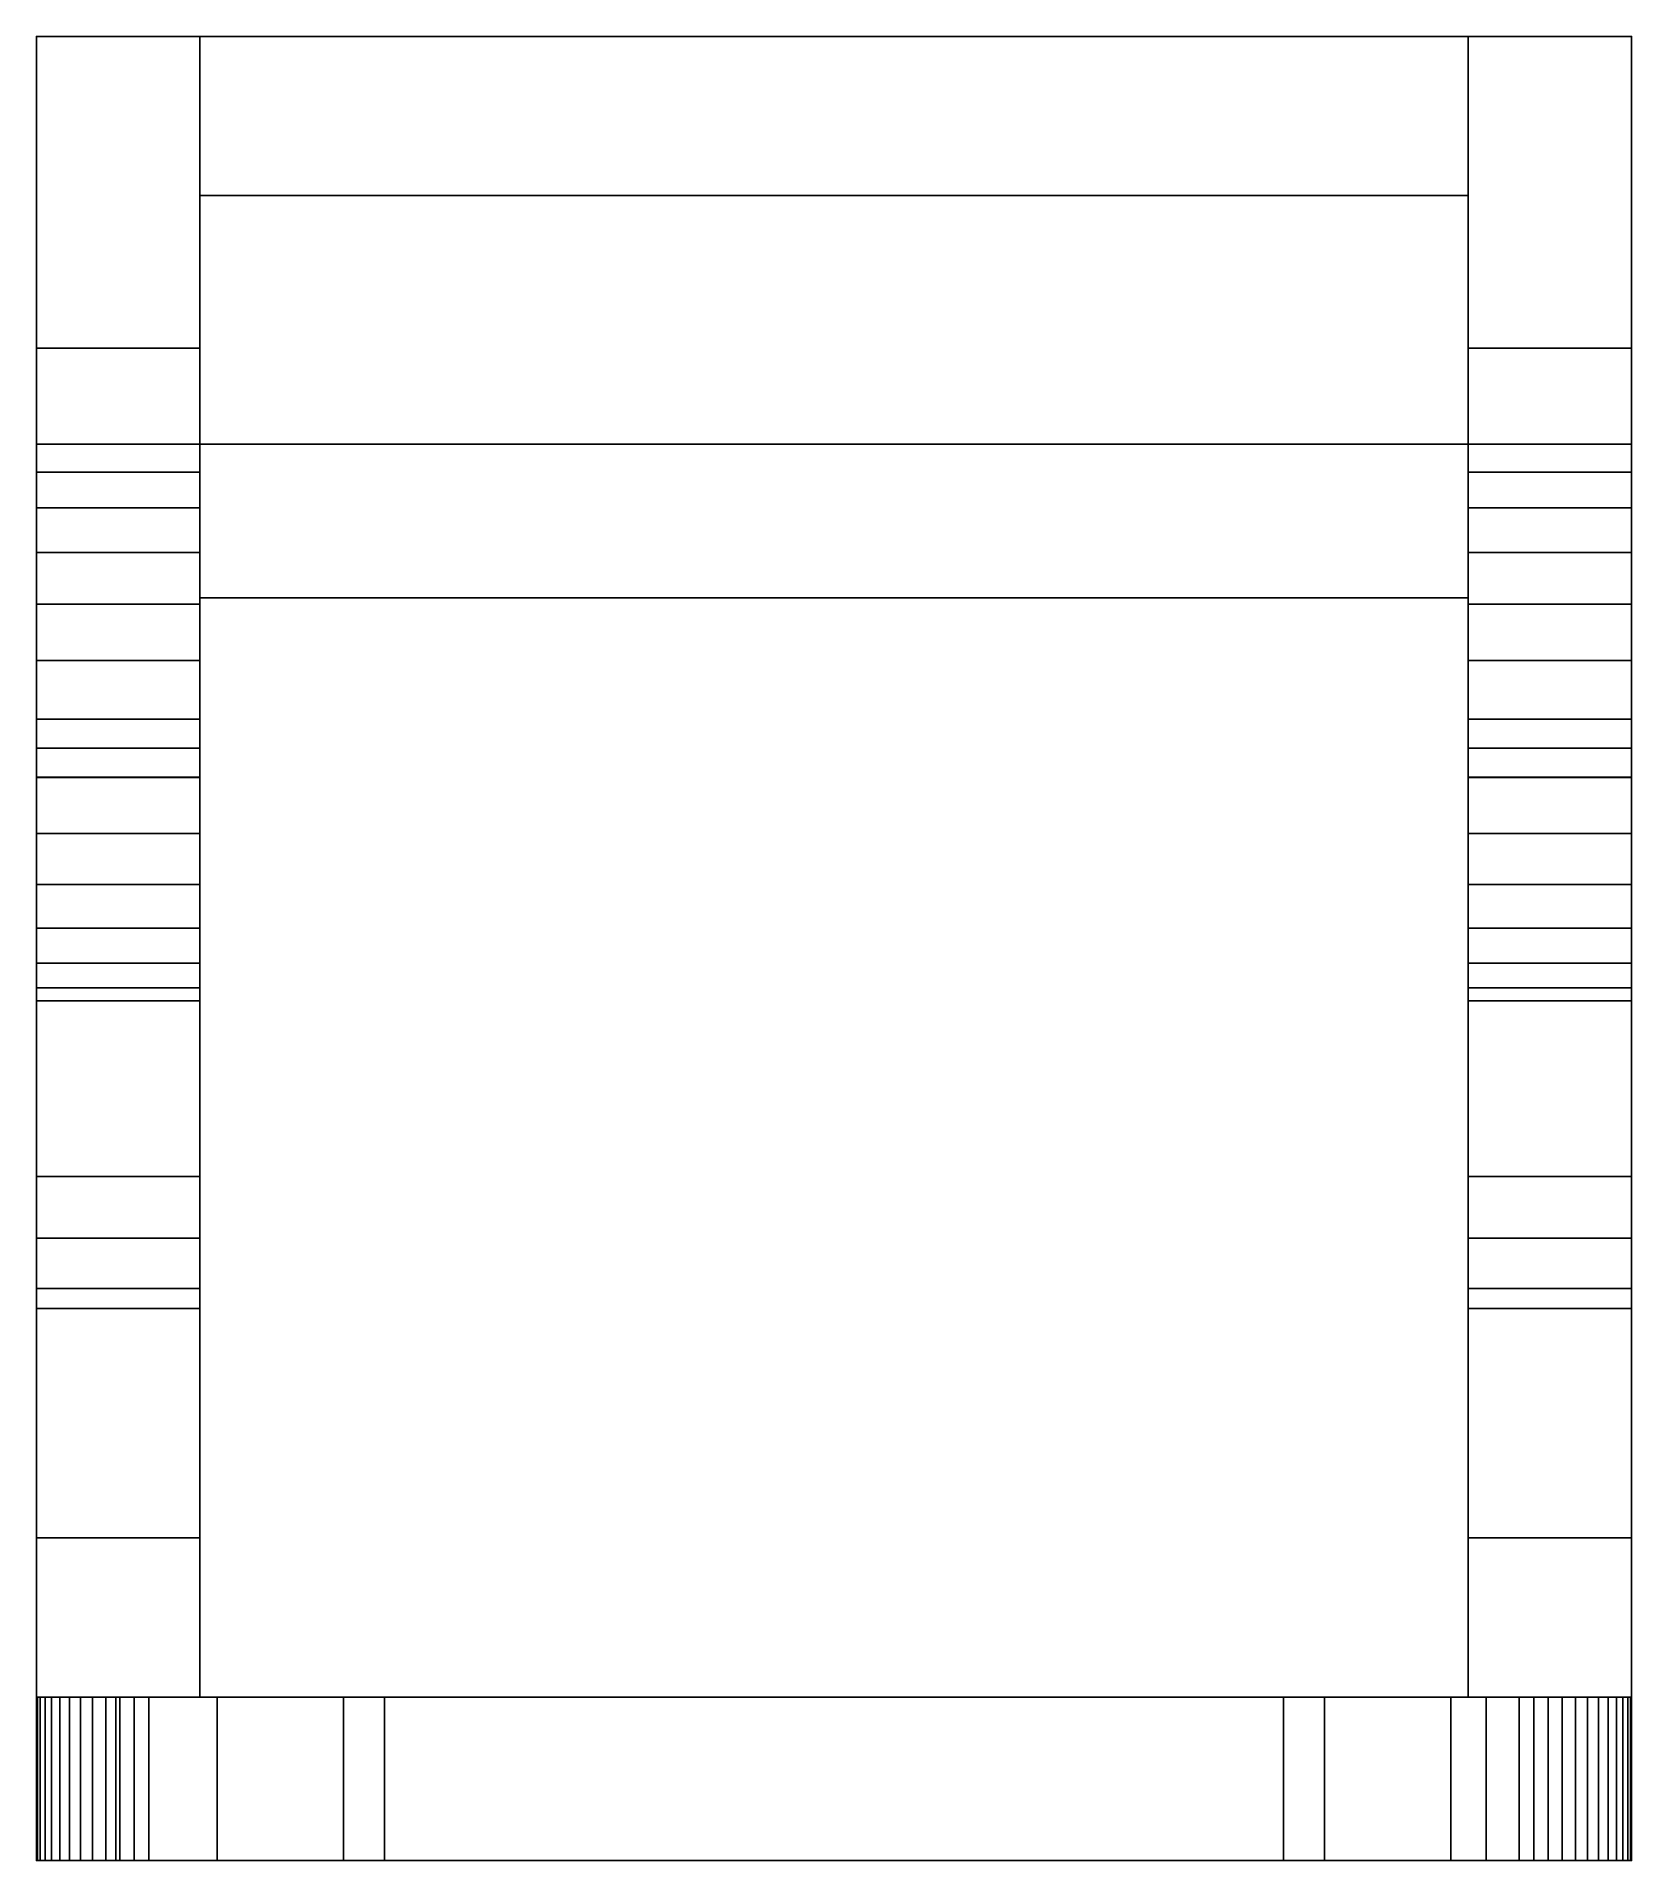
# Model space of a CAD drawing. Extents: x 0 to 19.5, y -22.3 to 0.
import ezdxf

# ---------------------------------------------------------------- set-up
doc = ezdxf.new("R2010")
doc.units = 0
doc.layers.add('ACESSORIOS', color=1, linetype='CONTINUOUS')

msp = doc.modelspace()

# ---------------------------------------------------------------- linework, layer by layer
at = {"layer": 'ACESSORIOS'}
for p, q in [((17.5153951644902, 0, 76.866924762726), (2, 0, 76.866924762726)), ((2, 0, 76.866924762726), (2, -1.945216208696365, 76.0678946971895)), ((17.5153951644902, -1.945216208696365, 76.0678946971895), (17.5153951644902, 0, 76.866924762726)), ((2, -1.945216208696365, 76.0678946971895), (17.5153951644902, -1.945216208696365, 76.0678946971895)), ((-1e-16, -3.812313079833984, 100.105315446854), (-1e-16, -11.79680228233337, 101.138025522232)), ((2, -11.79680228233337, 101.138025522232), (2, -3.812313079833984, 100.105315446854)), ((19.5153951644902, -11.79680228233337, 101.138025522232), (19.5153951644902, -3.812313079833984, 100.105315446854)), ((19.5153951644902, -4.986882209778289, 5.548924207688005), (19.5153951644902, -4.36352193355606, 14.46367427706775)), ((17.5153951644902, -4.986882209778289, 5.548924207688005), (2, -4.986882209778289, 5.548924207688005)), ((-1e-16, -13.94408941268921, 10.74394583702104), (-1e-16, -15.31627774238586, 12.74415850639406)), ((2, -15.31627774238586, 12.74415850639406), (2, -13.94408941268921, 10.74394583702104)), ((17.5153951644902, -15.56172966957092, 70.47468423843401), (17.5153951644902, -18.36377382278442, 61.44416332244891)), ((19.5153951644902, -18.36377382278442, 61.44416332244891), (19.5153951644902, -15.56172966957092, 70.47468423843401)), ((-1e-16, -20.31230926513626, 51.75444866792348), (2.209842205048062, -20.31230926513626, 51.75444866792348)), ((16.90313603059667, -20.31230926513626, 51.75444866792347), (19.11297823564382, -20.31230926513626, 51.75444866792347)), ((17.30555295944305, -22.31230926513626, 51.75444866792348), (19.5153951644902, -22.31230926513626, 51.75444866792348))]:
    msp.add_line(p, q, dxfattribs=at)
at = {"layer": 'ACESSORIOS', "extrusion": (0, -1, 0)}
for p, q in [((-1e-16, -20.31230926513626, 51.75444866792348), (-1e-16, -20.31230926513626, 13.7159266628423)), ((3.757715225220181, -20.31230926513626, 52.48791362420749), (2.209842205048062, -20.31230926513626, 51.75444866792348)), ((3.757715225220181, -20.31230926513626, 54.84176065103244), (3.757715225220181, -20.31230926513626, 52.48791362420749)), ((4.257738590240024, -20.31230926513626, 54.84176065103244), (3.757715225220181, -20.31230926513626, 54.84176065103244)), ((15.25771617889404, -20.31230926513626, 61.04174639360027), (4.257738590240024, -20.31230926513626, 61.04174639360027)), ((4.257738590240024, -20.31230926513626, 61.04174639360027), (4.257738590240024, -20.31230926513626, 54.84176065103244)), ((15.25771617889404, -20.31230926513626, 54.84176065103244), (15.25771617889404, -20.31230926513626, 61.04174639360027)), ((15.75773954391525, -20.31230926513626, 54.84176065103244), (15.25771617889404, -20.31230926513626, 54.84176065103244)), ((17.30555295944305, -20.31230926513626, 51.75444866792348), (15.75773954391525, -20.31230926513626, 52.48791362420749)), ((15.75773954391525, -20.31230926513626, 52.48791362420749), (15.75773954391525, -20.31230926513626, 54.84176065103244)), ((-1e-16, -22.31230926513626, 51.75444866792348), (-1e-16, -22.31230926513626, 13.7159266628423)), ((3.757715225220181, -22.31230926513626, 52.48791362420749), (2.209842205048062, -22.31230926513626, 51.75444866792348)), ((3.757715225220181, -22.31230926513626, 54.84176065103244), (3.757715225220181, -22.31230926513626, 52.48791362420749)), ((4.257738590240024, -22.31230926513626, 54.84176065103244), (3.757715225220181, -22.31230926513626, 54.84176065103244)), ((15.25771617889404, -22.31230926513626, 61.04174639360027), (4.257738590240024, -22.31230926513626, 61.04174639360027)), ((4.257738590240024, -22.31230926513626, 61.04174639360027), (4.257738590240024, -22.31230926513626, 54.84176065103244)), ((15.25771617889404, -22.31230926513626, 54.84176065103244), (15.25771617889404, -22.31230926513626, 61.04174639360027)), ((15.75773954391525, -22.31230926513626, 54.84176065103244), (15.25771617889404, -22.31230926513626, 54.84176065103244)), ((17.30555295944305, -22.31230926513626, 51.75444866792348), (15.75773954391525, -22.31230926513626, 52.48791362420749)), ((15.75773954391525, -22.31230926513626, 52.48791362420749), (15.75773954391525, -22.31230926513626, 54.84176065103244)), ((19.5153951644902, -22.31230926513626, 13.7159266628423), (19.5153951644902, -22.31230926513626, 51.75444866792348))]:
    msp.add_line(p, q, dxfattribs=at)
at = {"layer": 'ACESSORIOS', "extrusion": (-1, 0, 0)}
for p, q in [((-1e-16, -20.31230926513626, 51.75444866792348), (-1e-16, -20.31230926513626, 45.55446292535451)), ((19.5153951644902, -22.31230926513626, 51.75444866792348), (19.5153951644902, -22.31230926513626, 45.55446292535451))]:
    msp.add_line(p, q, dxfattribs=at)
at = {"layer": 'ACESSORIOS', "extrusion": (0, -1, 0)}
for centre in [(1.373937390103947, 13.71567896765143, 20.31230926513626), (1.373937390103947, 13.71567896765143, 22.31230926513626)]:
    msp.add_arc(centre, 1.373937412433169, 179.989670643662, 270.010329356334, dxfattribs=at)
at = {"layer": 'ACESSORIOS'}
for points in [[(-1e-16, -3.812313079833984, 100.105315446854), (2, -3.812313079833984, 100.105315446854), (2, 0, 76.866924762726), (-1e-16, 0, 76.866924762726)], [(19.5153951644902, -4.986882209778289, 5.548924207688005), (-1e-16, -4.986882209778289, 5.548924207688005), (-1e-16, 0, 76.866924762726), (19.5153951644902, 0, 76.866924762726)], [(-1e-16, -15.56172966957092, 70.47468423843401), (-1e-16, 0, 76.866924762726), (-1e-16, -2.493441104889143, 41.20792448520701), (-1e-16, -18.36377382278442, 61.44416332244891)], [(-1e-16, -3.812313079833984, 100.105315446854), (-1e-16, -11.79680228233337, 101.138025522232), (-1e-16, -15.56172966957092, 70.47468423843401), (-1e-16, 0, 76.866924762726)], [(2, -15.56172966957092, 70.47468423843401), (2, 0, 76.866924762726), (2, -2.493441104889143, 41.20792448520701), (2, -18.36377382278442, 61.44416332244891)], [(2, -3.812313079833984, 100.105315446854), (2, -11.79680228233337, 101.138025522232), (2, -15.56172966957092, 70.47468423843401), (2, 0, 76.866924762726)], [(2, 0, 76.866924762726), (2, -1.945216208696365, 76.0678946971895), (17.5153951644902, -1.945216208696365, 76.0678946971895), (17.5153951644902, 0, 76.866924762726)], [(17.5153951644902, -3.812313079833984, 100.105315446854), (19.5153951644902, -3.812313079833984, 100.105315446854), (19.5153951644902, 0, 76.866924762726), (17.5153951644902, 0, 76.866924762726)], [(17.5153951644902, -15.56172966957092, 70.47468423843401), (17.5153951644902, 0, 76.866924762726), (17.5153951644902, -2.493441104889143, 41.20792448520701), (17.5153951644902, -18.36377382278442, 61.44416332244891)], [(17.5153951644902, -3.812313079833984, 100.105315446854), (17.5153951644902, -11.79680228233337, 101.138025522232), (17.5153951644902, -15.56172966957092, 70.47468423843401), (17.5153951644902, 0, 76.866924762726)], [(19.5153951644902, -15.56172966957092, 70.47468423843401), (19.5153951644902, 0, 76.866924762726), (19.5153951644902, -2.493441104889143, 41.20792448520701), (19.5153951644902, -18.36377382278442, 61.44416332244891)], [(19.5153951644902, -3.812313079833984, 100.105315446854), (19.5153951644902, -11.79680228233337, 101.138025522232), (19.5153951644902, -15.56172966957092, 70.47468423843401), (19.5153951644902, 0, 76.866924762726)], [(2, -1.945216208696365, 76.0678946971895), (2, -6.867568939924013, 10.37601660937143), (17.5153951644902, -6.867568939924013, 10.37601660937143), (17.5153951644902, -1.945216208696365, 76.0678946971895)], [(-1e-16, -20.31230926513626, 61.44416332244891), (-1e-16, -18.36377382278442, 61.44416332244891), (-1e-16, -2.493441104889143, 41.20792448520701), (-1e-16, -20.31230926513626, 12.74415850639406)], [(-1e-16, -20.31230926513626, 12.74415850639406), (-1e-16, -15.31627774238586, 12.74415850639406), (-1e-16, -3.740161657333715, 23.3784243464475), (-1e-16, -2.493441104889143, 41.20792448520701)], [(2, -20.31230926513626, 61.44416332244891), (2, -18.36377382278442, 61.44416332244891), (2, -2.493441104889143, 41.20792448520701), (2, -20.31230926513626, 12.74415850639406)], [(2, -20.31230926513626, 12.74415850639406), (2, -15.31627774238586, 12.74415850639406), (2, -3.740161657333715, 23.3784243464475), (2, -2.493441104889143, 41.20792448520701)], [(17.5153951644902, -20.31230926513626, 61.44416332244891), (17.5153951644902, -18.36377382278442, 61.44416332244891), (17.5153951644902, -2.493441104889143, 41.20792448520701), (17.5153951644902, -20.31230926513626, 12.74415850639406)], [(17.5153951644902, -20.31230926513626, 12.74415850639406), (17.5153951644902, -15.31627774238586, 12.74415850639406), (17.5153951644902, -3.740161657333715, 23.3784243464475), (17.5153951644902, -2.493441104889143, 41.20792448520701)], [(19.5153951644902, -20.31230926513626, 61.44416332244891), (19.5153951644902, -18.36377382278442, 61.44416332244891), (19.5153951644902, -2.493441104889143, 41.20792448520701), (19.5153951644902, -20.31230926513626, 12.74415850639406)], [(19.5153951644902, -20.31230926513626, 12.74415850639406), (19.5153951644902, -15.31627774238586, 12.74415850639406), (19.5153951644902, -3.740161657333715, 23.3784243464475), (19.5153951644902, -2.493441104889143, 41.20792448520701)], [(-1e-16, -15.31435549259163, 12.79883086681406), (-1e-16, -13.94408941268921, 10.74394583702104), (-1e-16, -4.36352193355606, 14.46367427706775), (-1e-16, -3.740161657333715, 23.3784243464475)], [(2, -15.31435549259163, 12.79883086681406), (2, -13.94408941268921, 10.74394583702104), (2, -4.36352193355606, 14.46367427706775), (2, -3.740161657333715, 23.3784243464475)], [(17.5153951644902, -15.31435549259163, 12.79883086681406), (17.5153951644902, -13.94408941268921, 10.74394583702104), (17.5153951644902, -4.36352193355606, 14.46367427706775), (17.5153951644902, -3.740161657333715, 23.3784243464475)], [(19.5153951644902, -15.31435549259163, 12.79883086681406), (19.5153951644902, -13.94408941268921, 10.74394583702104), (19.5153951644902, -4.36352193355606, 14.46367427706775), (19.5153951644902, -3.740161657333715, 23.3784243464475)], [(2, -5.327463150024414, 102.5560498237609), (2, -3.812313079833984, 100.105315446854), (-1e-16, -3.812313079833984, 100.105315446854), (-1e-16, -5.327463150024414, 102.5560498237609)], [(-1e-16, -4.477687180042268, 100.1913746198022), (-1e-16, -3.812313079833984, 100.105315446854), (-1e-16, -5.327463150024414, 102.5560498237609), (-1e-16, -5.766874941600577, 103.1263663183385)], [(2, -5.766874941600577, 103.1263663183385), (2, -4.477687180042268, 100.1913746198022), (2, -3.812313079833984, 100.105315446854), (2, -5.327463150024414, 102.5560498237609)], [(19.5153951644902, -5.327463150024414, 102.5560498237609), (19.5153951644902, -3.812313079833984, 100.105315446854), (17.5153951644902, -3.812313079833984, 100.105315446854), (17.5153951644902, -5.327463150024414, 102.5560498237609)], [(17.5153951644902, -4.477687180042268, 100.1913746198022), (17.5153951644902, -3.812313079833984, 100.105315446854), (17.5153951644902, -5.327463150024414, 102.5560498237609), (17.5153951644902, -5.766874941600577, 103.1263663183385)], [(19.5153951644902, -5.766874941600577, 103.1263663183385), (19.5153951644902, -4.477687180042268, 100.1913746198022), (19.5153951644902, -3.812313079833984, 100.105315446854), (19.5153951644902, -5.327463150024414, 102.5560498237609)], [(-1e-16, -4.36352193355606, 14.46367427706775), (-1e-16, -4.675202071667172, 10.00629924237788), (-1e-16, -9.059935808180853, 10.74573397636499), (-1e-16, -9.153805673122633, 12.6038100570444)], [(2, -13.94408941268921, 10.74394583702104), (2, -9.059935808180853, 10.74573397636499), (2, -4.675202071667172, 10.00629924237788), (2, -4.36352193355606, 14.46367427706775)], [(17.5153951644902, -13.94408941268921, 10.74394583702104), (17.5153951644902, -9.059935808180853, 10.74573397636499), (17.5153951644902, -4.675202071667172, 10.00629924237788), (17.5153951644902, -4.36352193355606, 14.46367427706775)], [(19.5153951644902, -13.94408941268921, 10.74394583702104), (19.5153951644902, -9.059935808180853, 10.74573397636499), (19.5153951644902, -4.675202071667172, 10.00629924237788), (19.5153951644902, -4.36352193355606, 14.46367427706775)], [(-1e-16, -9.059935808180853, 10.74573397636499), (-1e-16, -4.986882209778289, 5.548924207688005), (-1e-16, -4.675202071667172, 10.00629924237788), (-1e-16, -6.867568939924013, 10.37601660937143)], [(2, -9.059935808180853, 10.74573397636499), (2, -4.986882209778289, 5.548924207688005), (2, -4.675202071667172, 10.00629924237788), (2, -6.867568939924013, 10.37601660937143)], [(17.5153951644902, -9.059935808180853, 10.74573397636499), (17.5153951644902, -4.986882209778289, 5.548924207688005), (17.5153951644902, -4.675202071667172, 10.00629924237788), (17.5153951644902, -6.867568939924013, 10.37601660937143)], [(19.5153951644902, -9.059935808180853, 10.74573397636499), (19.5153951644902, -4.986882209778289, 5.548924207688005), (19.5153951644902, -4.675202071667172, 10.00629924237788), (19.5153951644902, -6.867568939924013, 10.37601660937143)], [(2, -4.986882209778289, 5.548924207688005), (2, -8.704781532287143), (-1e-16, -8.704781532287143), (-1e-16, -4.986882209778289, 5.548924207688005)], [(-1e-16, -9.059906005859375, 5.015015602111987), (-1e-16, -8.704781532287143), (-1e-16, -4.986882209778289, 5.548924207688005), (-1e-16, -9.059935808180853, 10.74573397636499)], [(2, -9.059906005859375, 5.015015602111987), (2, -8.704781532287143), (2, -4.986882209778289, 5.548924207688005), (2, -9.059935808180853, 10.74573397636499)], [(19.5153951644902, -4.986882209778289, 5.548924207688005), (19.5153951644902, -8.704781532287143), (17.5153951644902, -8.704781532287143), (17.5153951644902, -4.986882209778289, 5.548924207688005)], [(17.5153951644902, -9.059906005859375, 5.015015602111987), (17.5153951644902, -8.704781532287143), (17.5153951644902, -4.986882209778289, 5.548924207688005), (17.5153951644902, -9.059935808180853, 10.74573397636499)], [(19.5153951644902, -9.059906005859375, 5.015015602111987), (19.5153951644902, -8.704781532287143), (19.5153951644902, -4.986882209778289, 5.548924207688005), (19.5153951644902, -9.059935808180853, 10.74573397636499)], [(2, -8.704781532287143), (-1e-16, -8.704781532287143), (-1e-16, -14.69767093658447), (2, -14.69767093658447)], [(-1e-16, -14.69770073890686, 5.014985799790054), (-1e-16, -14.69767093658447), (-1e-16, -8.704781532287143), (-1e-16, -9.059906005859375, 5.015015602111987)], [(19.5153951644902, -14.69767093658447), (17.5153951644902, -14.69767093658447), (17.5153951644902, -8.704781532287143), (19.5153951644902, -8.704781532287143)], [(17.5153951644902, -14.69770073890686, 5.014985799790054), (17.5153951644902, -14.69767093658447), (17.5153951644902, -8.704781532287143), (17.5153951644902, -9.059906005859375, 5.015015602111987)], [(19.5153951644902, -14.69770073890686, 5.014985799790054), (19.5153951644902, -14.69767093658447), (19.5153951644902, -8.704781532287143), (19.5153951644902, -9.059906005859375, 5.015015602111987)], [(-1e-16, -9.059906005859375, 5.015015602111987), (-1e-16, -14.69770073890686, 5.014985799790054), (2, -14.69770073890686, 5.014985799790054), (2, -9.059906005859375, 5.015015602111987)], [(-1e-16, -9.059906005859375, 5.015015602111987), (2, -9.059906005859375, 5.015015602111987), (2, -9.059935808180853, 10.74573397636499), (-1e-16, -9.059935808180853, 10.74573397636499)], [(2, -9.059935808180853, 10.74573397636499), (2, -13.94408941268921, 10.74394583702104), (-1e-16, -13.94408941268921, 10.74394583702104), (-1e-16, -9.059935808180853, 10.74573397636499)], [(-1e-16, -9.059935808180853, 10.74573397636499), (-1e-16, -13.94408941268921, 10.74394583702104), (-1e-16, -9.153805673122633, 12.6038100570444)], [(19.5153951644902, -14.69770073890686, 5.014985799790054), (17.5153951644902, -14.69770073890686, 5.014985799790054), (17.5153951644902, -9.059906005859375, 5.015015602111987), (19.5153951644902, -9.059906005859375, 5.015015602111987)], [(19.5153951644902, -9.059935808180853, 10.74573397636499), (19.5153951644902, -9.059906005859375, 5.015015602111987), (17.5153951644902, -9.059906005859375, 5.015015602111987), (17.5153951644902, -9.059935808180853, 10.74573397636499)], [(19.5153951644902, -9.059935808180853, 10.74573397636499), (19.5153951644902, -13.94408941268921, 10.74394583702104), (17.5153951644902, -13.94408941268921, 10.74394583702104), (17.5153951644902, -9.059935808180853, 10.74573397636499)], [(-1e-16, -11.79680228233337, 101.138025522232), (2, -11.79680228233337, 101.138025522232), (2, -15.56172966957092, 70.47468423843401), (-1e-16, -15.56172966957092, 70.47468423843401)], [(17.5153951644902, -11.79680228233337, 101.138025522232), (17.5153951644902, -15.56172966957092, 70.47468423843401), (19.5153951644902, -15.56172966957092, 70.47468423843401), (19.5153951644902, -11.79680228233337, 101.138025522232)], [(-1e-16, -15.31627774238586, 12.74415850639406), (-1e-16, -13.94408941268921, 10.74394583702104), (2, -13.94408941268921, 10.74394583702104), (2, -15.31627774238586, 12.74415850639406)], [(19.5153951644902, -15.31435549259163, 12.79883086681406), (19.5153951644902, -13.94408941268921, 10.74394583702104), (17.5153951644902, -13.94408941268921, 10.74394583702104), (17.5153951644902, -15.31618833541825, 12.74663209915201)], [(-1e-16, -14.69767093658447), (2, -14.69767093658447), (2, -14.69770073890686, 5.014985799790054), (-1e-16, -14.69770073890686, 5.014985799790054)], [(19.5153951644902, -14.69767093658447), (17.5153951644902, -14.69767093658447), (17.5153951644902, -14.69770073890686, 5.014985799790054), (19.5153951644902, -14.69770073890686, 5.014985799790054)], [(2, -15.31627774238586, 12.74415850639406), (-1e-16, -15.31627774238586, 12.74415850639406), (-1e-16, -20.31230926513626, 12.74415850639406), (2, -20.31230926513626, 12.74415850639406)], [(19.5153951644902, -15.31627774238586, 12.74415850639406), (17.5153951644902, -15.31627774238586, 12.74415850639406), (17.5153951644902, -20.31230926513626, 12.74415850639406), (19.5153951644902, -20.31230926513626, 12.74415850639406)], [(-1e-16, -15.56172966957092, 70.47468423843401), (-1e-16, -18.36377382278442, 61.44416332244891), (2, -18.36377382278442, 61.44416332244891), (2, -15.56172966957092, 70.47468423843401)], [(17.5153951644902, -15.56172966957092, 70.47468423843401), (17.5153951644902, -18.36377382278442, 61.44416332244891), (19.5153951644902, -18.36377382278442, 61.44416332244891), (19.5153951644902, -15.56172966957092, 70.47468423843401)], [(2, -18.36377382278442, 61.44416332244891), (2, -20.31230926513626, 61.44416332244891), (-1e-16, -20.31230926513626, 61.44416332244891), (-1e-16, -18.36377382278442, 61.44416332244891)], [(19.5153951644902, -18.36377382278442, 61.44416332244891), (19.5153951644902, -20.31230926513626, 61.44416332244891), (17.5153951644902, -20.31230926513626, 61.44416332244891), (17.5153951644902, -18.36377382278442, 61.44416332244891)], [(17.5153951644902, -18.36377382278442, 61.44416332244891), (19.5153951644902, -18.36377382278442, 61.44416332244891), (19.5153951644902, -20.31230926513626, 61.44416332244891), (17.5153951644902, -20.31230926513626, 61.44416332244891)], [(-1e-16, -20.31230926513626, 61.44416332244891), (-1e-16, -20.31230926513626, 12.74415850639406), (2, -20.31230926513626, 12.74415850639406), (2, -20.31230926513626, 61.44416332244891)], [(-1e-16, -20.31230926513626, 51.75444866792348), (-1e-16, -22.31230926513626, 51.75444866792348), (-1e-16, -22.31230926513626, 13.7159266628423), (-1.8191e-12, -20.31230926513626, 13.71592666284229)], [(-1e-16, -20.31230926513626, 51.75444866792348), (-1e-16, -22.31230926513626, 51.75444866792348), (2.209842205048062, -22.31230926513626, 51.75444866792348), (2.209842205048062, -20.31230926513626, 51.75444866792348)], [(0.9717681564507079, -22.31230926513626, 12.34174157754543), (0.9717681564507079, -20.31230926513626, 12.34174157754543), (17.73885275499288, -20.31230926513626, 12.34174157754543), (17.73885275499288, -22.31230926513626, 12.34174157754543)], [(2.209842205048062, -22.31230926513626, 51.75444866792348), (2.209842205048062, -20.31230926513626, 51.75444866792348), (3.757715225220181, -20.31230926513626, 52.48791362420749), (3.757715225220181, -22.31230926513626, 52.48791362420749)], [(3.757715225220181, -22.31230926513626, 54.84176065103244), (4.257738590240024, -22.31230926513626, 54.84176065103244), (4.257738590240024, -20.31230926513626, 54.84176065103244), (3.757715225220181, -20.31230926513626, 54.84176065103244)], [(3.757715225220181, -22.31230926513626, 54.84176065103244), (3.757715225220181, -22.31230926513626, 52.48791362420749), (3.757715225220181, -20.31230926513626, 52.48791362420749), (3.757715225220181, -20.31230926513626, 54.84176065103244)], [(4.257738590240024, -22.31230926513626, 61.04174639360027), (15.25771617889404, -22.31230926513626, 61.04174639360027), (15.25771617889404, -20.31230926513626, 61.04174639360027), (4.257738590240024, -20.31230926513626, 61.04174639360027)], [(4.257738590240024, -22.31230926513626, 61.04174639360027), (4.257738590240024, -22.31230926513626, 54.84176065103244), (4.257738590240024, -20.31230926513626, 54.84176065103244), (4.257738590240024, -20.31230926513626, 61.04174639360027)], [(15.25771617889404, -22.31230926513626, 54.84176065103244), (15.75773954391525, -22.31230926513626, 54.84176065103244), (15.75773954391525, -20.31230926513626, 54.84176065103244), (15.25771617889404, -20.31230926513626, 54.84176065103244)], [(15.25771617889404, -22.31230926513626, 54.84176065103244), (15.25771617889404, -20.31230926513626, 54.84176065103244), (15.25771617889404, -20.31230926513626, 61.04174639360027), (15.25771617889404, -22.31230926513626, 61.04174639360027)], [(15.75773954391525, -22.31230926513626, 52.48791362420749), (17.30555295944305, -22.31230926513626, 51.75444866792348), (17.30555295944305, -20.31230926513626, 51.75444866792348), (15.75773954391525, -20.31230926513626, 52.48791362420749)], [(15.75773954391525, -22.31230926513626, 52.48791362420749), (15.75773954391525, -22.31230926513626, 54.84176065103244), (15.75773954391525, -20.31230926513626, 54.84176065103244), (15.75773954391525, -20.31230926513626, 52.48791362420749)], [(17.30555295944305, -22.31230926513626, 51.75444866792348), (17.30555295944305, -20.31230926513626, 51.75444866792348), (19.5153951644902, -20.31230926513626, 51.75444866792348), (19.5153951644902, -22.31230926513626, 51.75444866792348)], [(17.5153951644902, -20.31230926513626, 61.44416332244891), (19.5153951644902, -20.31230926513626, 61.44416332244891), (19.5153951644902, -20.31230926513626, 12.74415850639406), (17.5153951644902, -20.31230926513626, 12.74415850639406)], [(19.5153951644902, -22.31230926513626, 51.75444866792348), (19.5153951644902, -20.31230926513626, 51.75444866792348), (19.51539516449384, -20.31230926513626, 13.71592666284181), (19.51539516449384, -22.31230926513626, 13.71592666284181)], [(-1e-16, -22.31230926513626, 51.75444866792348), (19.5153951644902, -22.31230926513626, 51.75444866792348), (19.51539516449384, -22.31230926513626, 13.71592666284181), (-1e-16, -22.31230926513626, 13.7159266628423)], [(2.209842205048062, -22.31230926513626, 51.75444866792348), (17.30555295944305, -22.31230926513626, 51.75444866792348), (15.75773954391525, -22.31230926513626, 52.48791362420749), (3.757715225220181, -22.31230926513626, 52.48791362420749)], [(3.757715225220181, -22.31230926513626, 54.84176065103244), (3.757715225220181, -22.31230926513626, 52.48791362420749), (15.75773954391525, -22.31230926513626, 52.48791362420749), (15.75773954391525, -22.31230926513626, 54.84176065103244)], [(4.257738590240024, -22.31230926513626, 61.04174639360027), (4.257738590240024, -22.31230926513626, 54.84176065103244), (15.25771617889404, -22.31230926513626, 54.84176065103244), (15.25771617889404, -22.31230926513626, 61.04174639360027)]]:
    msp.add_3dface(points, dxfattribs=at)

# ---------------------------------------------------------------- meshes
mesh = msp.add_polymesh((2, 13), dxfattribs=at)
for k, corner in enumerate([(-1e-16, -5.327475326008653, 102.5560582672519), (-1e-16, -5.766874941600577, 103.1263663183385), (-1e-16, -6.313392298391591, 103.5950261886523), (-1e-16, -6.944034670891142, 103.9423207226212), (-1e-16, -7.632270080244895, 104.1536387687699), (-1e-16, -8.349143530525225, 104.2200898906538), (-1e-16, -9.064495184630687, 104.1388783995632), (-1e-16, -9.748229229486014, 103.9134209729342), (-1e-16, -10.37158004766547, 103.5532029101007), (-1e-16, -10.90832242588192, 103.0733790729032), (-1e-16, -11.33587488523403, 102.4941363001227), (-1e-16, -11.63624971461138, 101.8398441198294), (-1e-16, -11.79680973806626, 101.1380294903262), (-1e-16, -3.812313079833984, 100.105315446854), (-1e-16, -4.477687180042268, 100.1913746198022), (-1e-16, -5.143061280250549, 100.2774337927504), (-1e-16, -5.808435380458833, 100.3634929656985), (-1e-16, -6.473809480667114, 100.4495521386467), (-1e-16, -7.139183580875397, 100.5356113115948), (-1e-16, -7.804557681083679, 100.621670484543), (-1e-16, -8.469931781291962, 100.7077296574912), (-1e-16, -9.135305881500244, 100.7937888304393), (-1e-16, -9.800679981708525, 100.8798480033875), (-1e-16, -10.46605408191681, 100.9659071763357), (-1e-16, -11.13142818212509, 101.0519663492838), (-1e-16, -11.79680228233337, 101.138025522232)]):
    mesh.set_mesh_vertex(divmod(k, 13), corner)
mesh = msp.add_polymesh((2, 13), dxfattribs=at)
for k, corner in enumerate([(2, -5.327475326008653, 102.5560582672519), (2, -5.766874941600577, 103.1263663183385), (2, -6.313392298391591, 103.5950261886523), (2, -6.944034670891142, 103.9423207226212), (2, -7.632270080244895, 104.1536387687699), (2, -8.349143530525225, 104.2200898906538), (2, -9.064495184630687, 104.1388783995632), (2, -9.748229229486014, 103.9134209729342), (2, -10.37158004766547, 103.5532029101007), (2, -10.90832242588192, 103.0733790729032), (2, -11.33587488523403, 102.4941363001227), (2, -11.63624971461138, 101.8398441198294), (2, -11.79680973806626, 101.1380294903262), (2, -3.812313079833984, 100.105315446854), (2, -4.477687180042268, 100.1913746198022), (2, -5.143061280250549, 100.2774337927504), (2, -5.808435380458833, 100.3634929656985), (2, -6.473809480667114, 100.4495521386467), (2, -7.139183580875397, 100.5356113115948), (2, -7.804557681083679, 100.621670484543), (2, -8.469931781291962, 100.7077296574912), (2, -9.135305881500244, 100.7937888304393), (2, -9.800679981708525, 100.8798480033875), (2, -10.46605408191681, 100.9659071763357), (2, -11.13142818212509, 101.0519663492838), (2, -11.79680228233337, 101.138025522232)]):
    mesh.set_mesh_vertex(divmod(k, 13), corner)
mesh = msp.add_polymesh((2, 13), dxfattribs=at)
for k, corner in enumerate([(17.5153951644902, -5.327475326008653, 102.5560582672519), (17.5153951644902, -5.766874941600577, 103.1263663183385), (17.5153951644902, -6.313392298391591, 103.5950261886523), (17.5153951644902, -6.944034670891142, 103.9423207226212), (17.5153951644902, -7.632270080244895, 104.1536387687699), (17.5153951644902, -8.349143530525225, 104.2200898906538), (17.5153951644902, -9.064495184630687, 104.1388783995632), (17.5153951644902, -9.748229229486014, 103.9134209729342), (17.5153951644902, -10.37158004766547, 103.5532029101007), (17.5153951644902, -10.90832242588192, 103.0733790729032), (17.5153951644902, -11.33587488523403, 102.4941363001227), (17.5153951644902, -11.63624971461138, 101.8398441198294), (17.5153951644902, -11.79680973806626, 101.1380294903262), (17.5153951644902, -3.812313079833984, 100.105315446854), (17.5153951644902, -4.477687180042268, 100.1913746198022), (17.5153951644902, -5.143061280250549, 100.2774337927504), (17.5153951644902, -5.808435380458833, 100.3634929656985), (17.5153951644902, -6.473809480667114, 100.4495521386467), (17.5153951644902, -7.139183580875397, 100.5356113115948), (17.5153951644902, -7.804557681083679, 100.621670484543), (17.5153951644902, -8.469931781291962, 100.7077296574912), (17.5153951644902, -9.135305881500244, 100.7937888304393), (17.5153951644902, -9.800679981708525, 100.8798480033875), (17.5153951644902, -10.46605408191681, 100.9659071763357), (17.5153951644902, -11.13142818212509, 101.0519663492838), (17.5153951644902, -11.79680228233337, 101.138025522232)]):
    mesh.set_mesh_vertex(divmod(k, 13), corner)
mesh = msp.add_polymesh((2, 13), dxfattribs=at)
for k, corner in enumerate([(19.5153951644902, -5.327475326008653, 102.5560582672519), (19.5153951644902, -5.766874941600577, 103.1263663183385), (19.5153951644902, -6.313392298391591, 103.5950261886523), (19.5153951644902, -6.944034670891142, 103.9423207226212), (19.5153951644902, -7.632270080244895, 104.1536387687699), (19.5153951644902, -8.349143530525225, 104.2200898906538), (19.5153951644902, -9.064495184630687, 104.1388783995632), (19.5153951644902, -9.748229229486014, 103.9134209729342), (19.5153951644902, -10.37158004766547, 103.5532029101007), (19.5153951644902, -10.90832242588192, 103.0733790729032), (19.5153951644902, -11.33587488523403, 102.4941363001227), (19.5153951644902, -11.63624971461138, 101.8398441198294), (19.5153951644902, -11.79680973806626, 101.1380294903262), (19.5153951644902, -3.812313079833984, 100.105315446854), (19.5153951644902, -4.477687180042268, 100.1913746198022), (19.5153951644902, -5.143061280250549, 100.2774337927504), (19.5153951644902, -5.808435380458833, 100.3634929656985), (19.5153951644902, -6.473809480667114, 100.4495521386467), (19.5153951644902, -7.139183580875397, 100.5356113115948), (19.5153951644902, -7.804557681083679, 100.621670484543), (19.5153951644902, -8.469931781291962, 100.7077296574912), (19.5153951644902, -9.135305881500244, 100.7937888304393), (19.5153951644902, -9.800679981708525, 100.8798480033875), (19.5153951644902, -10.46605408191681, 100.9659071763357), (19.5153951644902, -11.13142818212509, 101.0519663492838), (19.5153951644902, -11.79680228233337, 101.138025522232)]):
    mesh.set_mesh_vertex(divmod(k, 13), corner)
mesh = msp.add_polymesh((2, 13), dxfattribs=at)
for k, corner in enumerate([(2, -5.327475326008653, 102.5560582672519), (2, -5.766874941600577, 103.1263663183385), (2, -6.313392298391591, 103.5950261886523), (2, -6.944034670891142, 103.9423207226212), (2, -7.632270080244895, 104.1536387687699), (2, -8.349143530525225, 104.2200898906538), (2, -9.064495184630687, 104.1388783995632), (2, -9.748229229486014, 103.9134209729342), (2, -10.37158004766547, 103.5532029101007), (2, -10.90832242588192, 103.0733790729032), (2, -11.33587488523403, 102.4941363001227), (2, -11.63624971461138, 101.8398441198294), (2, -11.79680973806626, 101.1380294903262), (-1e-16, -5.327475326008653, 102.5560582672519), (-1e-16, -5.766874941600577, 103.1263663183385), (-1e-16, -6.313392298391591, 103.5950261886523), (-1e-16, -6.944034670891142, 103.9423207226212), (-1e-16, -7.632270080244895, 104.1536387687699), (-1e-16, -8.349143530525225, 104.2200898906538), (-1e-16, -9.064495184630687, 104.1388783995632), (-1e-16, -9.748229229486014, 103.9134209729342), (-1e-16, -10.37158004766547, 103.5532029101007), (-1e-16, -10.90832242588192, 103.0733790729032), (-1e-16, -11.33587488523403, 102.4941363001227), (-1e-16, -11.63624971461138, 101.8398441198294), (-1e-16, -11.79680973806626, 101.1380294903262)]):
    mesh.set_mesh_vertex(divmod(k, 13), corner)
mesh = msp.add_polymesh((2, 13), dxfattribs=at)
for k, corner in enumerate([(17.5153951644902, -5.327475326008653, 102.5560582672519), (17.5153951644902, -5.766874941600577, 103.1263663183385), (17.5153951644902, -6.313392298391591, 103.5950261886523), (17.5153951644902, -6.944034670891142, 103.9423207226212), (17.5153951644902, -7.632270080244895, 104.1536387687699), (17.5153951644902, -8.349143530525225, 104.2200898906538), (17.5153951644902, -9.064495184630687, 104.1388783995632), (17.5153951644902, -9.748229229486014, 103.9134209729342), (17.5153951644902, -10.37158004766547, 103.5532029101007), (17.5153951644902, -10.90832242588192, 103.0733790729032), (17.5153951644902, -11.33587488523403, 102.4941363001227), (17.5153951644902, -11.63624971461138, 101.8398441198294), (17.5153951644902, -11.79680973806626, 101.1380294903262), (19.5153951644902, -5.327475326008653, 102.5560582672519), (19.5153951644902, -5.766874941600577, 103.1263663183385), (19.5153951644902, -6.313392298391591, 103.5950261886523), (19.5153951644902, -6.944034670891142, 103.9423207226212), (19.5153951644902, -7.632270080244895, 104.1536387687699), (19.5153951644902, -8.349143530525225, 104.2200898906538), (19.5153951644902, -9.064495184630687, 104.1388783995632), (19.5153951644902, -9.748229229486014, 103.9134209729342), (19.5153951644902, -10.37158004766547, 103.5532029101007), (19.5153951644902, -10.90832242588192, 103.0733790729032), (19.5153951644902, -11.33587488523403, 102.4941363001227), (19.5153951644902, -11.63624971461138, 101.8398441198294), (19.5153951644902, -11.79680973806626, 101.1380294903262)]):
    mesh.set_mesh_vertex(divmod(k, 13), corner)
mesh = msp.add_polymesh((2, 13), dxfattribs=at)
for k, corner in enumerate([(18.14126968384426, -20.31230926513626, 12.3417415775451), (18.32064470559681, -20.31230926513626, 12.35346896036365), (18.49695323778724, -20.31230926513626, 12.38851509300903), (18.66717704153553, -20.31230926513626, 12.44628001812899), (18.82840204287959, -20.31230926513626, 12.52577485367259), (18.97786821902628, -20.31230926513626, 12.62563872163561), (19.11301684738646, -20.31230926513626, 12.74416204503234), (19.23153430853472, -20.31230926513626, 12.87931581427121), (19.33139169323658, -20.31230926513626, 13.02878632192096), (19.41087953549322, -20.31230926513626, 13.19001477124025), (19.46863707701914, -20.31230926513626, 13.36024108040953), (19.50367556216452, -20.31230926513626, 13.53655113257697), (19.51539516449384, -20.31230926513626, 13.71592666284181), (1.374185085294812, -20.31230926513626, 12.34174157754566), (1.194807220104849, -20.31230926513626, 12.35346885335942), (1.018495727010759, -20.31230926513626, 12.38851460804069), (0.8482687276541583, -20.31230926513626, 12.44627892408681), (0.6870401885707906, -20.31230926513626, 12.52577298489094), (0.5375700395547937, -20.31230926513626, 12.62563600142538), (0.402416928846378, -20.31230926513626, 12.74415850639408), (0.2838944238778822, -20.31230926513626, 12.87931161710234), (0.1840314073433545, -20.31230926513626, 13.02878176611819), (0.1045373465394731, -20.31230926513626, 13.19001030520183), (0.0467730304931136, -20.31230926513626, 13.36023730455828), (0.0117272758120633, -20.31230926513626, 13.53654879765217), (-1.8191e-12, -20.31230926513626, 13.71592666284229)]):
    mesh.set_mesh_vertex(divmod(k, 13), corner)
mesh = msp.add_polymesh((2, 13), dxfattribs=at)
for k, corner in enumerate([(1.374185085294812, -22.31230926513626, 12.34174157754566), (1.194807220104849, -22.31230926513626, 12.35346885335942), (1.018495727010759, -22.31230926513626, 12.38851460804069), (0.8482687276541583, -22.31230926513626, 12.44627892408681), (0.6870401885707906, -22.31230926513626, 12.52577298489094), (0.5375700395547937, -22.31230926513626, 12.62563600142538), (0.402416928846378, -22.31230926513626, 12.74415850639408), (0.2838944238778822, -22.31230926513626, 12.87931161710234), (0.1840314073433545, -22.31230926513626, 13.02878176611819), (0.1045373465394731, -22.31230926513626, 13.19001030520183), (0.0467730304931136, -22.31230926513626, 13.36023730455828), (0.0117272758120633, -22.31230926513626, 13.53654879765217), (-1.8191e-12, -22.31230926513626, 13.71592666284229), (1.374185085294812, -20.31230926513626, 12.34174157754566), (1.194807220104849, -20.31230926513626, 12.35346885335942), (1.018495727010759, -20.31230926513626, 12.38851460804069), (0.8482687276541583, -20.31230926513626, 12.44627892408681), (0.6870401885707906, -20.31230926513626, 12.52577298489094), (0.5375700395547937, -20.31230926513626, 12.62563600142538), (0.402416928846378, -20.31230926513626, 12.74415850639408), (0.2838944238778822, -20.31230926513626, 12.87931161710234), (0.1840314073433545, -20.31230926513626, 13.02878176611819), (0.1045373465394731, -20.31230926513626, 13.19001030520183), (0.0467730304931136, -20.31230926513626, 13.36023730455828), (0.0117272758120633, -20.31230926513626, 13.53654879765217), (-1.8191e-12, -20.31230926513626, 13.71592666284229)]):
    mesh.set_mesh_vertex(divmod(k, 13), corner)
mesh = msp.add_polymesh((2, 13), dxfattribs=at)
for k, corner in enumerate([(18.14126968384426, -20.31230926513626, 12.3417415775451), (18.32064470559681, -20.31230926513626, 12.35346896036365), (18.49695323778724, -20.31230926513626, 12.38851509300903), (18.66717704153553, -20.31230926513626, 12.44628001812899), (18.82840204287959, -20.31230926513626, 12.52577485367259), (18.97786821902628, -20.31230926513626, 12.62563872163561), (19.11301684738646, -20.31230926513626, 12.74416204503234), (19.23153430853472, -20.31230926513626, 12.87931581427121), (19.33139169323658, -20.31230926513626, 13.02878632192096), (19.41087953549322, -20.31230926513626, 13.19001477124025), (19.46863707701914, -20.31230926513626, 13.36024108040953), (19.50367556216452, -20.31230926513626, 13.53655113257697), (19.51539516449384, -20.31230926513626, 13.71592666284181), (18.14126968384426, -22.31230926513626, 12.3417415775451), (18.32064470559681, -22.31230926513626, 12.35346896036365), (18.49695323778724, -22.31230926513626, 12.38851509300903), (18.66717704153553, -22.31230926513626, 12.44628001812899), (18.82840204287959, -22.31230926513626, 12.52577485367259), (18.97786821902628, -22.31230926513626, 12.62563872163561), (19.11301684738646, -22.31230926513626, 12.74416204503234), (19.23153430853472, -22.31230926513626, 12.87931581427121), (19.33139169323658, -22.31230926513626, 13.02878632192096), (19.41087953549322, -22.31230926513626, 13.19001477124025), (19.46863707701914, -22.31230926513626, 13.36024108040953), (19.50367556216452, -22.31230926513626, 13.53655113257697), (19.51539516449384, -22.31230926513626, 13.71592666284181)]):
    mesh.set_mesh_vertex(divmod(k, 13), corner)
mesh = msp.add_polymesh((2, 13), dxfattribs=at)
for k, corner in enumerate([(18.14126968384426, -22.31230926513626, 12.3417415775451), (18.32064470559681, -22.31230926513626, 12.35346896036365), (18.49695323778724, -22.31230926513626, 12.38851509300903), (18.66717704153553, -22.31230926513626, 12.44628001812899), (18.82840204287959, -22.31230926513626, 12.52577485367259), (18.97786821902628, -22.31230926513626, 12.62563872163561), (19.11301684738646, -22.31230926513626, 12.74416204503234), (19.23153430853472, -22.31230926513626, 12.87931581427121), (19.33139169323658, -22.31230926513626, 13.02878632192096), (19.41087953549322, -22.31230926513626, 13.19001477124025), (19.46863707701914, -22.31230926513626, 13.36024108040953), (19.50367556216452, -22.31230926513626, 13.53655113257697), (19.51539516449384, -22.31230926513626, 13.71592666284181), (1.374185085294812, -22.31230926513626, 12.34174157754566), (1.194807220104849, -22.31230926513626, 12.35346885335942), (1.018495727010759, -22.31230926513626, 12.38851460804069), (0.8482687276541583, -22.31230926513626, 12.44627892408681), (0.6870401885707906, -22.31230926513626, 12.52577298489094), (0.5375700395547937, -22.31230926513626, 12.62563600142538), (0.402416928846378, -22.31230926513626, 12.74415850639408), (0.2838944238778822, -22.31230926513626, 12.87931161710234), (0.1840314073433545, -22.31230926513626, 13.02878176611819), (0.1045373465394731, -22.31230926513626, 13.19001030520183), (0.0467730304931136, -22.31230926513626, 13.36023730455828), (0.0117272758120633, -22.31230926513626, 13.53654879765217), (-1.8191e-12, -22.31230926513626, 13.71592666284229)]):
    mesh.set_mesh_vertex(divmod(k, 13), corner)

doc.saveas('drawing.dxf')
